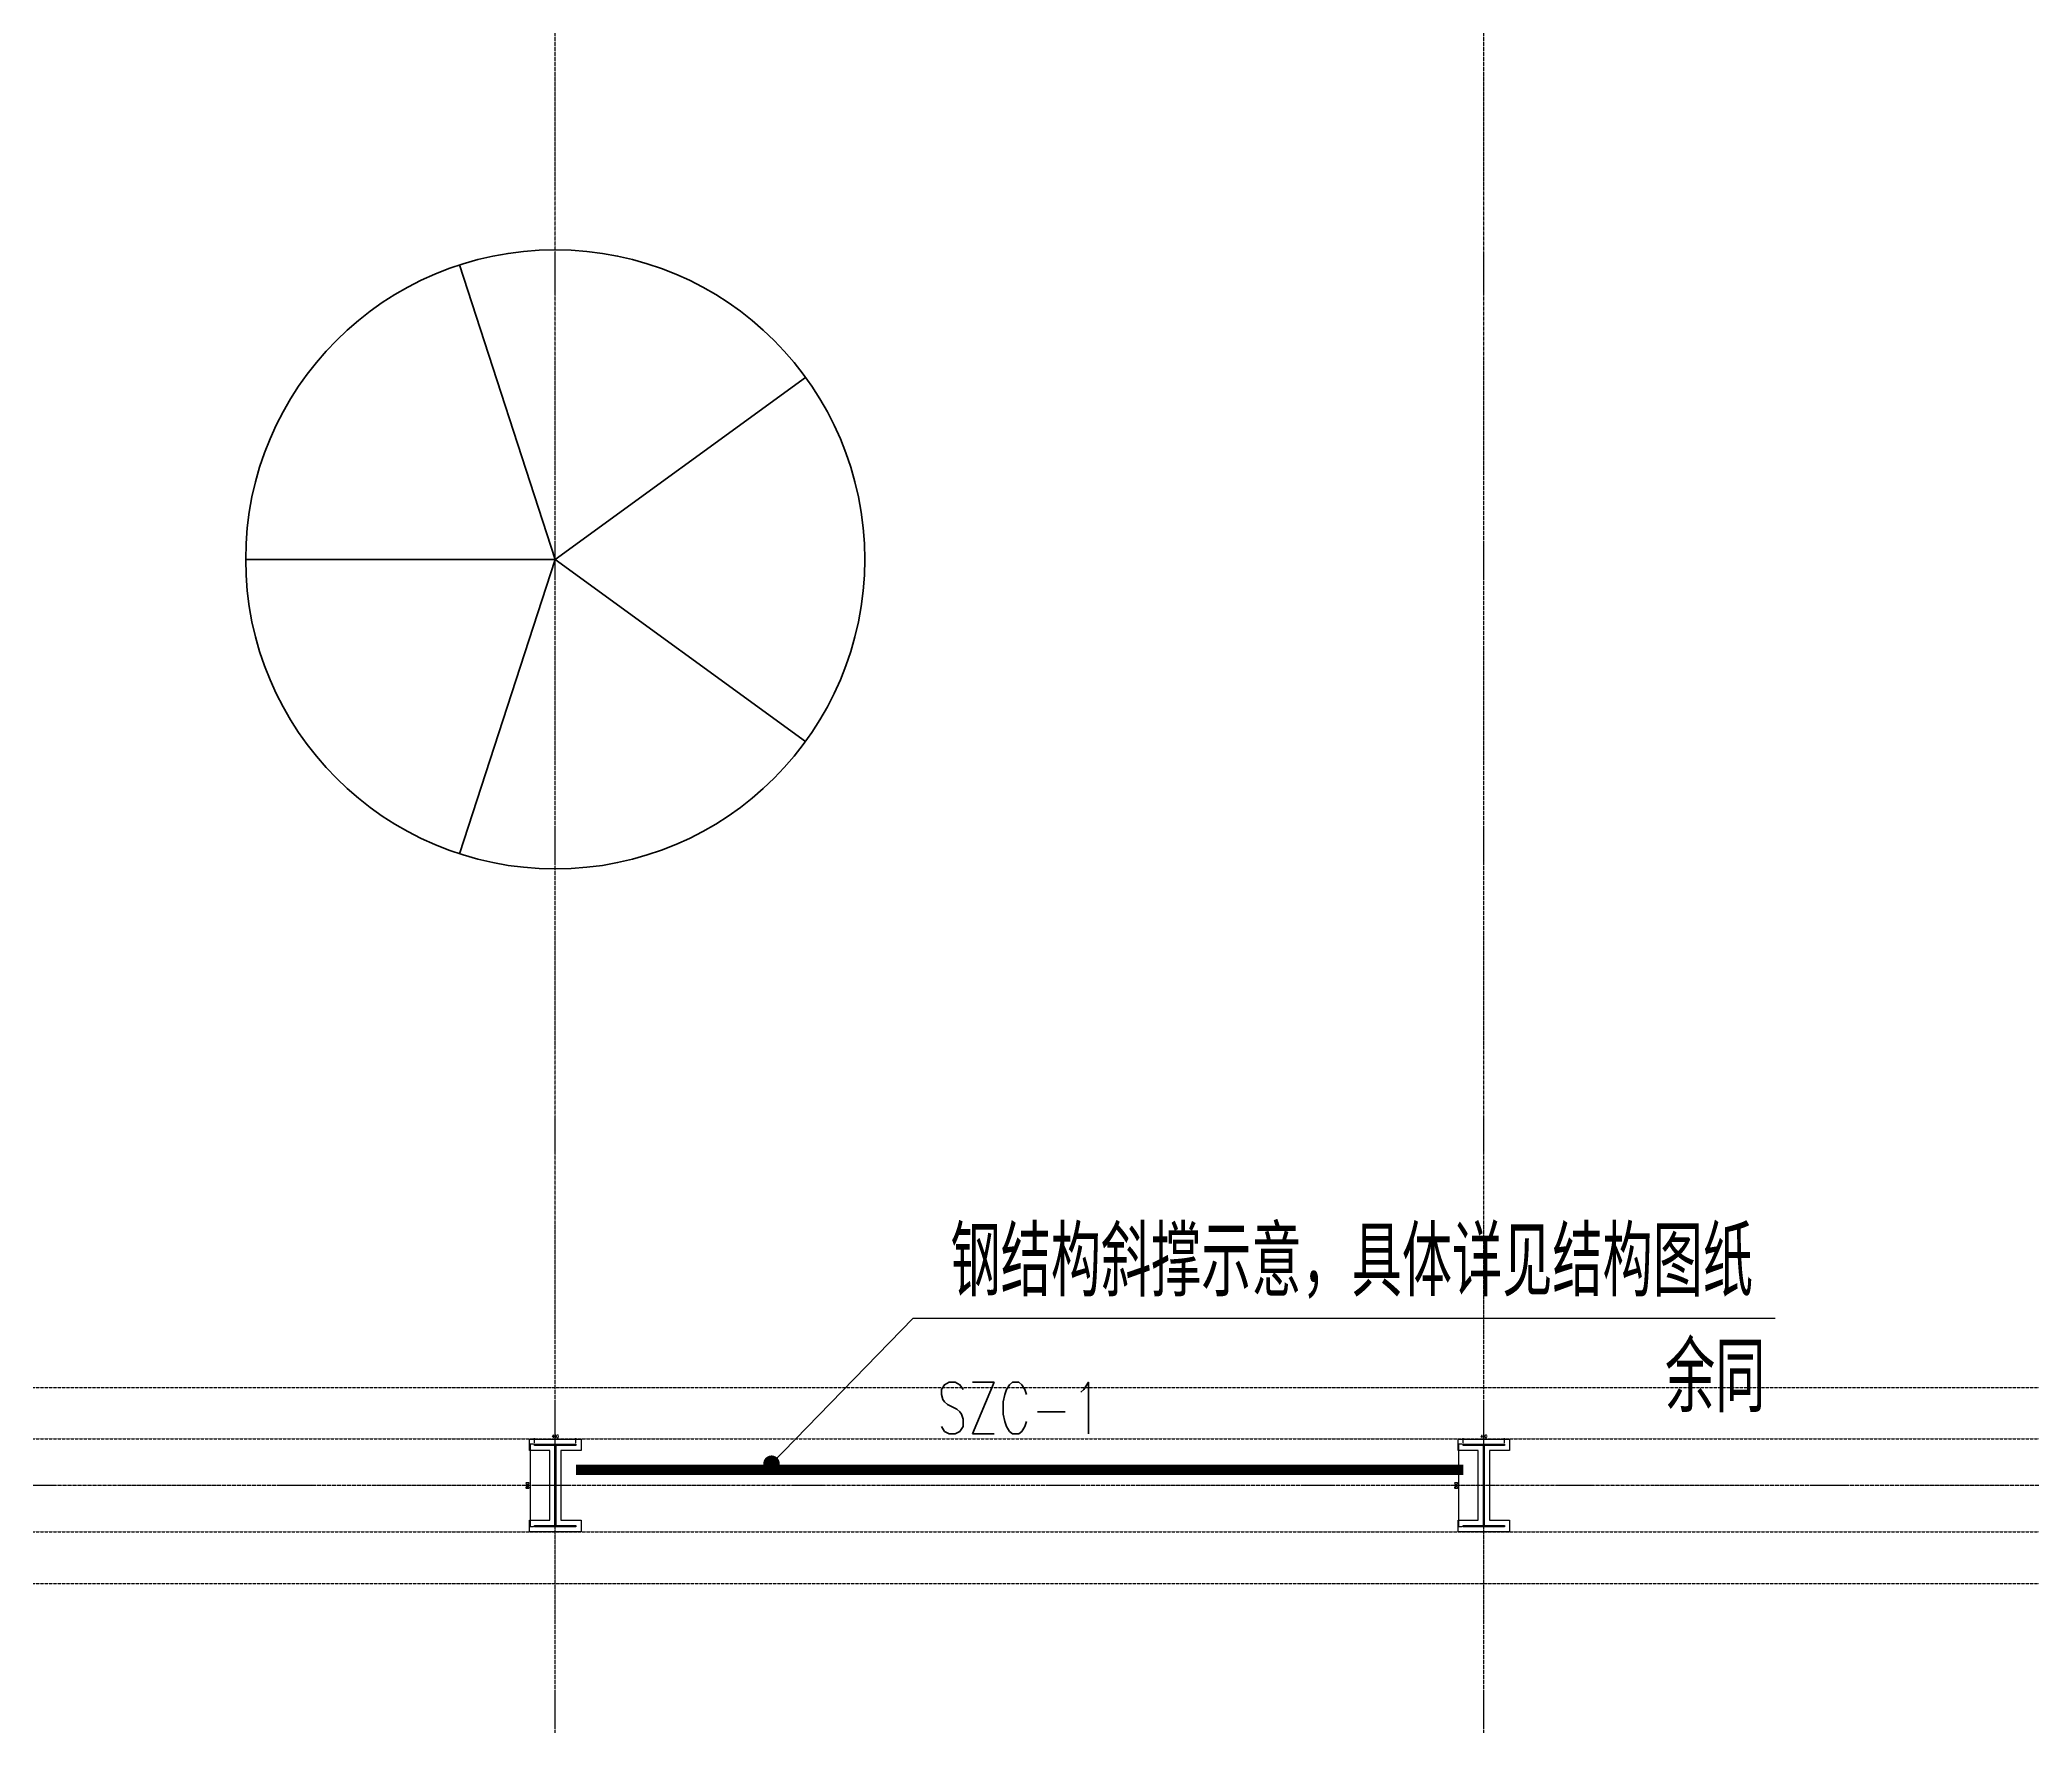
# Model space of a CAD drawing. Extents: x -954573 to 446329, y 489853 to 1226784.
# Drawn here: x -286850 to -267539, y 582487 to 598830 of the extents above; entities that cross this region are included whole.
import ezdxf
from ezdxf.enums import TextEntityAlignment as Align

# ---------------------------------------------------------------- set-up
doc = ezdxf.new("R2010")
doc.units = 0
doc.header["$LTSCALE"] = 10
doc.header["$MEASUREMENT"] = 0
for name, pattern in [('10平面$0$CENTER', [2, 1.25, -0.25, 0.25, -0.25]), ('10平面$0$DOTE', [2.42, 2, -0.2, 0.02, -0.2]), ('10平面$1$DASH', [0.35, 0.25, -0.1])]:
    doc.linetypes.add(name, pattern=pattern)
doc.layers.get('Defpoints').update_dxf_attribs({"color": 210})
for name, color, linetype in [('10平面$0$A-AXIS-DOTE', 8, '10平面$0$DOTE'), ('10平面$0$A-AXIS-DP', 8, 'Continuous'), ('10平面$0$A-HATCH-2', 8, 'Continuous'), ('10平面$0$A-LIN-V', 8, 'Continuous'), ('10平面$0$A-WINDOW', 8, 'Continuous'), ('10平面$0$AS-COLN', 8, 'Continuous'), ('10平面$0$AS-WALL', 8, 'Continuous'), ('10平面$0$DIM_SYMB', 8, 'Continuous'), ('10平面$0$PUB_TEXT', 8, 'Continuous'), ('A-LIN-V', 9, 'Continuous')]:
    doc.layers.add(name, color=color, linetype=linetype)
doc.layers.add('10平面$0$THIN', color=7, linetype='Continuous', lineweight=0)
doc.layers.add('10平面$0$柱间支撑', color=6, linetype='10平面$0$CENTER', lineweight=0)
doc.styles.add('10平面$0$_TCH_DIM', font='SIMPLEX', dxfattribs={"bigfont": 'GBCBIG'})
doc.styles.add('10平面$0$_TCH_DIM_T3', font='SIMPLEX', dxfattribs={"width": 0.705882, "bigfont": 'GBCBIG'})
doc.styles.add('10平面$0$TSSD_Rein', font='tj-romans1.shx', dxfattribs={"width": 0.7, "bigfont": 'tj-hztxt.shx'})
doc.dimstyles.new('10平面$0$_TCH_ARCH&&10', dxfattribs={"dimtxt": 29.75, "dimasz": 10, "dimexe": 10, "dimexo": 10, "dimgap": 12.625, "dimtad": 1, "dimdec": 0, "dimzin": 0, "dimdsep": 46, "dimtxsty": '10平面$0$_TCH_DIM_T3', "dimblk": '10平面$0$_ArchTick', "dimcen": 0.09, "dimclrt": 7, "dimazin": 2, "dimtfac": 1, "dimtdec": 0, "dimtix": 1, "dimtmove": 2, "dimatfit": 3, "dimfxl": 0, "dimtolj": 1, "dimtzin": 0, "dimarcsym": 0})

# ---------------------------------------------------------------- blocks, each defined once
blk = doc.blocks.new('10平面$0$dote')
at = {"layer": '10平面$0$A-AXIS-DOTE', "ltscale": 2}
for p, q in [((-52117.8, -264080), (-52117.8, -75950)), ((-61117.8, -264080), (-61117.8, -178600)), ((100786.4, -220000), (-97273.6, -220000))]:
    blk.add_line(p, q, dxfattribs=at)
blk = doc.blocks.new('10平面$0$4324324')
at = {"layer": '10平面$0$A-HATCH-2', "linetype": '10平面$1$DASH'}
for p, q in [((-294754.2, 585770.1), (-128854.2, 585770.1)), ((-294754.2, 585270.1), (-128854.2, 585270.1)), ((-307354.2, 584369.9), (-128854.2, 584369.9)), ((-307354.2, 583869.9), (-128854.2, 583869.9))]:
    blk.add_line(p, q, dxfattribs=at)
blk = doc.blocks.new('10平面$0$w4324324')
at = {"layer": '10平面$0$A-HATCH-2', "lineweight": 60}
for q in [(-1694760, 686605), (-1697614, 684532), (-1691907, 684532), (-1696524, 681178), (-1692997, 681178)]:
    blk.add_line((-1694760, 683605), q, dxfattribs=at)
blk.add_circle((-1694760, 683605), 3000, dxfattribs=at)
blk = doc.blocks.new('10平面$0$342343')
at = {"layer": '10平面$0$A-LIN-V'}
blk.add_blockref('10平面$0$w4324324', (1066610, 81556), dxfattribs=at)
blk = doc.blocks.new('10平面$0$_ArchTick')
at = {"color": 0, "linetype": 'ByBlock', "const_width": 0.4}
blk.add_lwpolyline([(-0.5, -0.5), (0.5, 0.5)], dxfattribs=at)
blk = doc.blocks.new('*D3408')
at = {"layer": '10平面$0$A-AXIS-DP', "color": 0, "lineweight": -2}
for p, q in [((-165054, 621030), (-165054, 621079)), ((-165054, 621069), (-164654, 621069)), ((-164654, 621030), (-164654, 621079))]:
    blk.add_line(p, q, dxfattribs=at)
at = {"layer": 'Defpoints', "color": 0}
for p in [(-164654, 621069), (-165054, 621020), (-164654, 621020)]:
    blk.add_point(p, dxfattribs=at)
at = {"layer": '10平面$0$A-AXIS-DP', "color": 0, "lineweight": -2, "xscale": 10, "yscale": 10, "zscale": 10, "rotation": 180}
blk.add_blockref('10平面$0$_ArchTick', (-165054, 621069), dxfattribs=at)
at = {"layer": '10平面$0$A-AXIS-DP', "color": 0, "lineweight": -2, "xscale": 10, "yscale": 10, "zscale": 10}
blk.add_blockref('10平面$0$_ArchTick', (-164654, 621069), dxfattribs=at)
at = {"layer": '10平面$0$A-AXIS-DP', "color": 7, "insert": (-164854, 621096), "char_height": 29.8, "attachment_point": 5, "style": '10平面$0$_TCH_DIM_T3'}
blk.add_mtext('\\A1;400', dxfattribs=at)
blk = doc.blocks.new('*D3409')
at = {"layer": '10平面$0$A-AXIS-DP', "color": 0, "lineweight": -2}
for p, q in [((-165064, 621020), (-165105, 621020)), ((-165095, 620220), (-165095, 621020)), ((-165064, 620220), (-165105, 620220))]:
    blk.add_line(p, q, dxfattribs=at)
at = {"layer": 'Defpoints', "color": 0}
for p in [(-165095, 621020), (-165054, 621020), (-165054, 620220)]:
    blk.add_point(p, dxfattribs=at)
at = {"layer": '10平面$0$A-AXIS-DP', "color": 0, "lineweight": -2, "xscale": 10, "yscale": 10, "zscale": 10}
for p, rotation in [((-165095, 621020), 90), ((-165095, 620220), 270)]:
    blk.add_blockref('10平面$0$_ArchTick', p, dxfattribs=dict(at, rotation=rotation))
at = {"layer": '10平面$0$A-AXIS-DP', "color": 7, "insert": (-165123, 620620), "char_height": 29.8, "attachment_point": 5, "rotation": 90, "style": '10平面$0$_TCH_DIM_T3'}
blk.add_mtext('\\A1;800', dxfattribs=at)
blk = doc.blocks.new('10平面$0$23124232432')
at = {"layer": '10平面$0$DIM_SYMB'}
for p, q in [((-279758, 585031), (-278384, 586441)), ((-278384, 586441), (-270031, 586441))]:
    blk.add_line(p, q, dxfattribs=at)
at = {"layer": '10平面$0$DIM_SYMB', "const_width": 80}
blk.add_lwpolyline([(-279786, 585002, 1), (-279730, 585059, 1)], format="xyb", close=True, dxfattribs=at)
at = {"layer": '10平面$0$柱间支撑', "const_width": 100}
blk.add_lwpolyline([(-273054, 584970), (-281654, 584970)], dxfattribs=at)
at = {"layer": '10平面$0$PUB_TEXT', "style": '10平面$0$_TCH_DIM'}
for s, height, p in [('钢结构斜撑示意，具体详见结构图纸', 675.18, (-278023, 586651)), ('余同', 675.2, (-271098, 585531))]:
    blk.add_text(s, height=height, dxfattribs=at).set_placement(p)
at = {"layer": '10平面$0$THIN', "style": '10平面$0$TSSD_Rein', "width": 0.7}
blk.add_text('SZC-1', height=500, dxfattribs=at).set_placement((-277354, 585170), align=Align.BOTTOM_CENTER)
blk = doc.blocks.new('10平面$0$w42343243')
at = {"layer": '10平面$0$A-HATCH-2'}
blk.add_lwpolyline([(-165104.2, 621070), (-164604.2, 621070), (-164604.2, 620958), (-164800.2, 620958), (-164800.2, 620282), (-164604.2, 620282), (-164604.2, 620170), (-165104.2, 620170), (-165104.2, 620282), (-164908.2, 620282), (-164908.2, 620958), (-165104.2, 620958)], close=True, dxfattribs=at)
at = {"layer": '10平面$0$AS-COLN', "color": 3}
blk.add_lwpolyline([(-165054.2, 621020), (-164654.2, 621020), (-164654.2, 621008), (-164850.2, 621008), (-164850.2, 620232), (-164654.2, 620232), (-164654.2, 620220), (-165054.2, 620220), (-165054.2, 620232), (-164858.2, 620232), (-164858.2, 621008), (-165054.2, 621008)], close=True, dxfattribs=at)
at = {"layer": '10平面$0$A-AXIS-DP'}
for p1, p2, distance, picture, middle in [((-165054.2, 621020), (-164654.2, 621020), 48.8, '*D3408', (-164854.2, 621096.2)), ((-165054.2, 620220), (-165054.2, 621020), 41.2, '*D3409', (-165122.9, 620620))]:
    dim = blk.add_aligned_dim(p1=p1, p2=p2, distance=distance, dimstyle='10平面$0$_TCH_ARCH&&10', dxfattribs=at)
    dim.commit()
    dim.dimension.update_dxf_attribs({"geometry": picture, "text_midpoint": middle})
blk = doc.blocks.new('10平面$0$42343')
at = {"layer": '10平面$0$A-WINDOW'}
for p in [(-117000, -35800), (-108000, -35800)]:
    blk.add_blockref('10平面$0$w42343243', p, dxfattribs=at)
blk = doc.blocks.new('10平面')
at = {"layer": '10平面$0$A-LIN-V', "rotation": 90}
blk.add_blockref('10平面$0$342343', (483306.5, 1221945), dxfattribs=at)
at = {"layer": '10平面$0$A-WINDOW'}
for name in ['10平面$0$42343', '10平面$0$4324324']:
    blk.add_blockref(name, (0, 0), dxfattribs=at)
at = {"layer": '10平面$0$AS-WALL'}
blk.add_blockref('10平面$0$dote', (-220736.4, 804820), dxfattribs=at)
at = {"layer": '10平面$0$柱间支撑'}
blk.add_blockref('10平面$0$23124232432', (0, 0), dxfattribs=at)

msp = doc.modelspace()

# ---------------------------------------------------------------- block references
at = {"layer": 'A-LIN-V'}
msp.add_blockref('10平面', (0, 0), dxfattribs=at)

doc.saveas('drawing.dxf')
